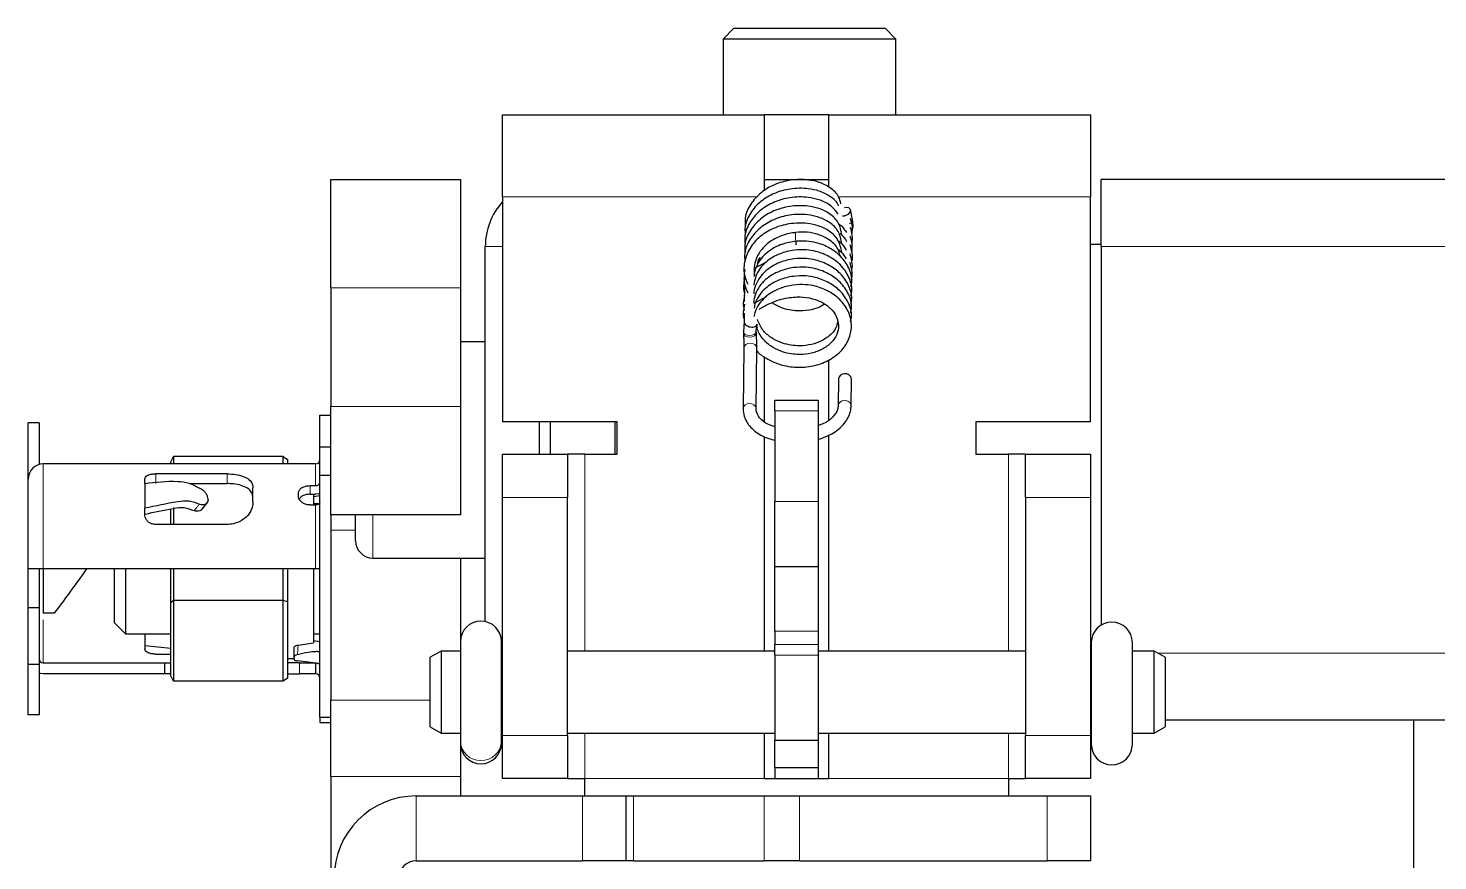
# Model space of a CAD drawing. Header units: millimetres. Extents: x -1035 to 1231, y 351 to 1984.
# Drawn here: x -951.2 to -886, y 396.6 to 435.1 of the extents above; entities that cross this region are included whole.
import ezdxf

# ---------------------------------------------------------------- set-up
doc = ezdxf.new("R2010")
doc.units = ezdxf.units.MM

msp = doc.modelspace()

# ---------------------------------------------------------------- linework, layer by layer
at = {"color": 7, "linetype": 'Continuous', "lineweight": 25}
for p, q in [((-918.525, 435.064), (-919.025, 434.564)), ((-918.525, 435.064), (-914.721, 435.064)), ((-914.721, 435.064), (-911.525, 435.064)), ((-911.025, 434.564), (-911.525, 435.064)), ((-919.025, 434.564), (-919.025, 431.064)), ((-914.678, 434.564), (-919.025, 434.564)), ((-911.025, 434.564), (-914.678, 434.564)), ((-911.025, 431.064), (-911.025, 434.564)), ((-929.225, 427.264), (-929.225, 431.064)), ((-929.225, 431.064), (-917.125, 431.064)), ((-917.125, 431.064), (-917.125, 427.545)), ((-914.125, 431.064), (-917.125, 431.064)), ((-914.125, 431.064), (-902.025, 431.064)), ((-914.125, 427.722), (-914.125, 431.064)), ((-902.025, 431.064), (-902.025, 427.264)), ((-937.175, 428.064), (-931.175, 428.064)), ((-937.175, 423.064), (-937.175, 428.064)), ((-931.175, 428.064), (-931.175, 423.064)), ((-917.125, 428.064), (-914.125, 428.064)), ((-901.525, 424.964), (-901.525, 428.064)), ((-72.525, 428.064), (-901.525, 428.064)), ((-929.225, 427.264), (-929.225, 416.864)), ((-902.025, 416.864), (-902.025, 427.264)), ((-913.031, 426.206), (-913.127, 426.675)), ((-913.027, 426.128), (-913.031, 426.206)), ((-930.025, 407.627), (-930.025, 424.964)), ((-901.525, 425.064), (-902.025, 425.064)), ((-901.525, 424.964), (-901.525, 407.466)), ((-917.568, 423.963), (-917.049, 424.244)), ((-937.175, 423.064), (-937.175, 417.564)), ((-931.175, 423.064), (-931.175, 417.564)), ((-918.029, 423.102), (-918.042, 422.421)), ((-917.525, 422.376), (-917.008, 422.661)), ((-918.045, 421.502), (-918.086, 421.027)), ((-918.043, 421.893), (-918.049, 421.491)), ((-917.487, 421.06), (-917.461, 421.368)), ((-918.086, 421.027), (-918.082, 420.949)), ((-917.483, 420.982), (-917.487, 421.06)), ((-930.025, 420.564), (-931.175, 420.564)), ((-918.064, 420.267), (-918.096, 417.477)), ((-917.496, 417.47), (-917.464, 420.26)), ((-917.125, 419.876), (-917.125, 416.889)), ((-914.125, 416.962), (-914.125, 419.725)), ((-913.686, 418.849), (-913.701, 417.609)), ((-913.101, 417.602), (-913.086, 418.842)), ((-937.175, 412.564), (-937.175, 417.564)), ((-931.175, 417.564), (-931.175, 412.564)), ((-916.625, 417.864), (-914.625, 417.864)), ((-916.625, 417.364), (-916.625, 417.864)), ((-914.625, 417.864), (-914.625, 417.364)), ((-913.7, 417.621), (-913.701, 417.609)), ((-950.675, 416.822), (-951.175, 416.822)), ((-951.175, 414.214), (-951.175, 416.822)), ((-950.675, 416.822), (-950.675, 414.885)), ((-937.675, 417.164), (-937.175, 417.164)), ((-937.675, 415.697), (-937.675, 417.164)), ((-923.925, 416.864), (-929.225, 416.864)), ((-927.525, 415.364), (-927.525, 416.864)), ((-927.025, 416.864), (-927.025, 415.364)), ((-924.025, 416.864), (-924.025, 415.364)), ((-923.925, 415.364), (-923.925, 416.864)), ((-916.625, 417.364), (-916.625, 413.18)), ((-914.625, 417.364), (-914.625, 413.18)), ((-902.025, 416.864), (-907.325, 416.864)), ((-907.325, 416.864), (-907.325, 415.364)), ((-917.125, 416.179), (-917.125, 406.264)), ((-914.125, 406.264), (-914.125, 416.263)), ((-937.675, 414.387), (-937.675, 415.697)), ((-937.175, 415.697), (-937.675, 415.697)), ((-944.875, 414.914), (-950.475, 414.914)), ((-937.875, 414.914), (-944.875, 414.914)), ((-944.575, 415.01), (-944.46, 415.257)), ((-944.575, 414.914), (-944.575, 415.01)), ((-944.46, 415.257), (-944.46, 414.914)), ((-939.375, 415.257), (-944.46, 415.257)), ((-939.375, 414.914), (-939.375, 415.257)), ((-939.375, 415.257), (-939.175, 415.115)), ((-939.175, 415.115), (-939.175, 414.914)), ((-929.225, 415.364), (-926.225, 415.364)), ((-929.225, 413.364), (-929.225, 415.364)), ((-926.225, 415.364), (-926.225, 413.364)), ((-925.425, 415.364), (-926.225, 415.364)), ((-925.425, 415.364), (-923.925, 415.364)), ((-907.325, 415.364), (-905.825, 415.364)), ((-905.025, 415.364), (-905.825, 415.364)), ((-905.025, 413.364), (-905.025, 415.364)), ((-905.025, 415.364), (-902.025, 415.364)), ((-902.025, 415.364), (-902.025, 413.364)), ((-951.175, 410.064), (-951.175, 414.214)), ((-945.775, 414.012), (-945.775, 414.225)), ((-941.975, 414.46), (-945.275, 414.46)), ((-937.675, 403.206), (-937.675, 414.387)), ((-937.175, 414.387), (-937.675, 414.387)), ((-945.775, 414.012), (-945.775, 412.881)), ((-943.695, 414.007), (-941.975, 414.007)), ((-940.775, 413.138), (-940.775, 413.816)), ((-938.675, 413.434), (-938.675, 413.552)), ((-938.125, 413.912), (-937.875, 413.912)), ((-938.125, 413.515), (-937.875, 413.515)), ((-937.975, 413.515), (-937.975, 413.017)), ((-945.775, 412.556), (-945.775, 412.881)), ((-944.46, 412.904), (-944.46, 412.114)), ((-943.125, 412.825), (-942.892, 413.119)), ((-942.848, 413.285), (-942.848, 413.257)), ((-938.125, 413.017), (-937.875, 413.017)), ((-937.675, 413.441), (-937.975, 413.398)), ((-937.717, 413.064), (-937.975, 413.064)), ((-929.225, 402.364), (-929.225, 413.364)), ((-926.225, 402.364), (-926.225, 413.364)), ((-916.625, 410.18), (-916.625, 413.18)), ((-914.625, 413.18), (-914.625, 410.18)), ((-905.025, 413.364), (-905.025, 402.364)), ((-902.025, 413.364), (-902.025, 402.364)), ((-944.575, 412.114), (-944.575, 412.843)), ((-943.166, 412.782), (-943.128, 412.828)), ((-931.175, 412.564), (-937.175, 412.564)), ((-937.175, 412.564), (-937.175, 411.852)), ((-936.025, 411.364), (-936.025, 412.564)), ((-941.975, 412.114), (-945.275, 412.114)), ((-937.175, 411.852), (-937.175, 403.994)), ((-935.225, 410.564), (-930.025, 410.564)), ((-931.175, 410.564), (-931.175, 406.76)), ((-950.475, 410.064), (-951.175, 410.064)), ((-951.175, 408.258), (-951.175, 410.064)), ((-950.675, 410.064), (-950.675, 408.258)), ((-948.475, 410.064), (-950.475, 410.064)), ((-937.875, 410.064), (-948.475, 410.064)), ((-947.175, 407.564), (-947.175, 410.064)), ((-946.675, 410.064), (-946.675, 407.064)), ((-944.547, 410.064), (-944.575, 410.035)), ((-944.575, 408.496), (-944.575, 410.035)), ((-944.46, 410.064), (-944.46, 408.595)), ((-939.375, 408.595), (-939.375, 410.064)), ((-939.175, 410.018), (-939.175, 408.538)), ((-937.975, 410.064), (-937.975, 406.642)), ((-937.675, 410.064), (-937.875, 410.064)), ((-916.625, 410.18), (-914.625, 410.18)), ((-916.625, 407.18), (-916.625, 410.18)), ((-914.625, 410.18), (-914.625, 407.18)), ((-944.46, 408.595), (-944.575, 408.496)), ((-944.575, 405.118), (-944.575, 408.496)), ((-944.46, 408.595), (-944.46, 404.872)), ((-939.375, 408.595), (-944.46, 408.595)), ((-939.375, 404.872), (-939.375, 408.595)), ((-939.175, 408.538), (-939.375, 408.595)), ((-939.175, 408.538), (-939.175, 405.014)), ((-950.675, 408.258), (-951.175, 408.258)), ((-951.175, 405.648), (-951.175, 408.258)), ((-950.675, 408.258), (-950.675, 405.648)), ((-949.975, 408.015), (-950.475, 408.015)), ((-947.175, 407.564), (-946.675, 407.064)), ((-946.675, 407.064), (-944.575, 407.064)), ((-945.775, 407.064), (-945.775, 406.523)), ((-937.975, 407.064), (-937.675, 407.064)), ((-916.625, 407.18), (-916.625, 406.563)), ((-914.625, 407.18), (-914.625, 406.563)), ((-945.775, 406.523), (-945.775, 406.359)), ((-945.775, 406.523), (-944.575, 406.404)), ((-938.689, 406.541), (-937.975, 406.642)), ((-937.675, 406.688), (-937.975, 406.731)), ((-931.177, 406.699), (-931.177, 402.107)), ((-929.277, 402.107), (-929.277, 406.699)), ((-916.625, 406.08), (-916.625, 406.563)), ((-914.625, 406.563), (-914.625, 406.08)), ((-901.987, 406.651), (-901.987, 401.951)), ((-900.087, 401.951), (-900.087, 406.651)), ((-950.475, 405.714), (-944.875, 405.714)), ((-945.275, 406.122), (-944.575, 406.122)), ((-944.875, 405.714), (-944.875, 405.214)), ((-944.875, 405.714), (-944.575, 405.714)), ((-939.175, 405.914), (-938.875, 405.914)), ((-938.625, 405.714), (-939.175, 405.714)), ((-938.875, 405.902), (-938.875, 405.977)), ((-938.625, 405.714), (-937.875, 405.714)), ((-937.875, 405.714), (-937.875, 405.214)), ((-932.075, 406.264), (-932.575, 405.976)), ((-932.575, 402.753), (-932.575, 405.976)), ((-931.177, 406.264), (-932.075, 406.264)), ((-932.075, 406.264), (-932.075, 402.464)), ((-929.225, 406.264), (-929.277, 406.264)), ((-916.625, 406.264), (-926.225, 406.264)), ((-916.625, 406.08), (-916.625, 402.138)), ((-905.025, 406.264), (-914.625, 406.264)), ((-914.625, 406.08), (-914.625, 402.138)), ((-901.987, 406.264), (-902.025, 406.264)), ((-899.075, 406.264), (-900.087, 406.264)), ((-898.575, 405.976), (-899.075, 406.264)), ((-899.075, 404.364), (-899.075, 406.264)), ((-898.575, 405.976), (-898.575, 404.364)), ((-951.175, 403.306), (-951.175, 405.648)), ((-950.675, 405.648), (-951.175, 405.648)), ((-950.675, 405.648), (-950.675, 403.306)), ((-944.875, 405.214), (-950.475, 405.214)), ((-944.575, 405.214), (-944.875, 405.214)), ((-944.46, 404.872), (-944.575, 405.118)), ((-939.175, 405.214), (-938.625, 405.214)), ((-937.875, 405.214), (-938.625, 405.214)), ((-939.375, 404.872), (-944.46, 404.872)), ((-939.175, 405.014), (-939.375, 404.872)), ((-937.175, 400.458), (-937.175, 403.994)), ((-899.075, 402.464), (-899.075, 404.364)), ((-898.575, 404.364), (-898.575, 402.753)), ((-950.675, 403.306), (-951.175, 403.306)), ((-937.675, 403.206), (-937.175, 403.206)), ((-937.675, 403.206), (-937.675, 402.964)), ((-75.375, 403.064), (-898.575, 403.064)), ((-887.075, 403.064), (-887.075, 389.664)), ((-937.675, 402.964), (-937.175, 402.964)), ((-932.575, 402.753), (-932.075, 402.464)), ((-932.075, 402.464), (-931.177, 402.464)), ((-929.277, 402.464), (-929.225, 402.464)), ((-926.225, 402.464), (-916.625, 402.464)), ((-917.125, 402.464), (-917.125, 400.364)), ((-914.625, 402.464), (-905.025, 402.464)), ((-914.125, 400.364), (-914.125, 402.464)), ((-902.025, 402.464), (-901.987, 402.464)), ((-900.087, 402.464), (-899.075, 402.464)), ((-899.075, 402.464), (-898.575, 402.753)), ((-931.177, 402.107), (-931.177, 401.999)), ((-931.175, 401.938), (-931.175, 400.458)), ((-929.277, 401.999), (-929.277, 402.107)), ((-929.225, 400.364), (-929.225, 402.364)), ((-926.225, 402.364), (-926.225, 400.364)), ((-916.625, 402.138), (-914.625, 402.138)), ((-916.625, 400.864), (-916.625, 402.138)), ((-914.625, 402.138), (-914.625, 400.864)), ((-905.025, 400.364), (-905.025, 402.364)), ((-902.025, 402.364), (-902.025, 400.364)), ((-937.175, 400.458), (-937.175, 395.841)), ((-931.175, 400.458), (-931.175, 399.564)), ((-914.625, 400.864), (-916.625, 400.864)), ((-916.625, 400.864), (-916.625, 400.364)), ((-914.625, 400.864), (-914.625, 400.364)), ((-926.225, 400.364), (-929.225, 400.364)), ((-926.225, 400.364), (-925.425, 400.364)), ((-925.425, 399.564), (-925.425, 400.364)), ((-917.125, 400.364), (-916.625, 400.364)), ((-916.625, 400.364), (-914.625, 400.364)), ((-914.625, 400.364), (-914.125, 400.364)), ((-905.825, 400.364), (-905.825, 399.564)), ((-905.825, 400.364), (-905.025, 400.364)), ((-902.025, 400.364), (-905.025, 400.364)), ((-933.225, 399.564), (-925.525, 399.564)), ((-925.525, 399.564), (-923.525, 399.564)), ((-923.525, 399.564), (-923.525, 396.564)), ((-923.525, 399.564), (-923.164, 399.564)), ((-923.164, 399.564), (-917.123, 399.564)), ((-917.123, 399.564), (-915.484, 399.564)), ((-915.484, 399.564), (-904.025, 399.564)), ((-904.025, 399.564), (-902.025, 399.564)), ((-902.025, 399.564), (-902.025, 396.564)), ((-933.225, 396.564), (-925.525, 396.564)), ((-923.525, 396.564), (-925.525, 396.564)), ((-923.164, 396.564), (-923.525, 396.564)), ((-923.164, 396.564), (-917.123, 396.564)), ((-915.484, 396.564), (-917.123, 396.564)), ((-915.484, 396.564), (-904.025, 396.564)), ((-902.025, 396.564), (-904.025, 396.564))]:
    msp.add_line(p, q, dxfattribs=at)
at = {"color": 8, "linetype": 'Continuous', "lineweight": 18}
for p, q in [((-917.439, 427.264), (-929.225, 427.264)), ((-902.025, 427.264), (-913.676, 427.264)), ((-929.225, 424.964), (-930.025, 424.964)), ((-72.525, 424.964), (-901.525, 424.964)), ((-931.175, 423.064), (-937.175, 423.064)), ((-937.175, 417.564), (-931.175, 417.564)), ((-914.625, 417.364), (-916.625, 417.364)), ((-950.475, 414.914), (-950.475, 410.064)), ((-937.875, 413.912), (-937.875, 414.914)), ((-925.425, 406.264), (-925.425, 415.364)), ((-905.825, 415.364), (-905.825, 406.264)), ((-945.275, 414.46), (-945.275, 414.007)), ((-941.975, 414.007), (-941.975, 414.46)), ((-938.125, 413.912), (-938.125, 413.515)), ((-937.875, 410.064), (-937.875, 413.017)), ((-926.225, 413.364), (-929.225, 413.364)), ((-916.625, 413.18), (-914.625, 413.18)), ((-902.025, 413.364), (-905.025, 413.364)), ((-935.225, 412.564), (-935.225, 410.564)), ((-936.025, 411.852), (-937.175, 411.852)), ((-950.475, 407.705), (-950.475, 405.714)), ((-914.625, 407.18), (-916.625, 407.18)), ((-916.625, 406.563), (-914.625, 406.563)), ((-938.625, 405.214), (-938.625, 405.714)), ((-914.625, 406.08), (-916.625, 406.08)), ((-75.049, 406.164), (-898.902, 406.164)), ((-937.175, 403.994), (-932.575, 403.994)), ((-925.425, 400.364), (-925.425, 402.464)), ((-905.825, 402.464), (-905.825, 400.364)), ((-929.225, 402.364), (-926.225, 402.364)), ((-905.025, 402.364), (-902.025, 402.364)), ((-931.175, 400.458), (-937.175, 400.458)), ((-917.125, 400.364), (-925.425, 400.364)), ((-905.825, 400.364), (-914.125, 400.364)), ((-933.225, 396.564), (-933.225, 399.564)), ((-925.525, 396.564), (-925.525, 399.564)), ((-923.164, 399.564), (-923.164, 396.564)), ((-917.123, 396.564), (-917.123, 399.564)), ((-915.484, 399.564), (-915.484, 396.564)), ((-904.025, 396.564), (-904.025, 399.564))]:
    msp.add_line(p, q, dxfattribs=at)
at = {"color": 7, "linetype": 'Continuous', "lineweight": 25, "flags": 128}
for points in [[(-913.5, 426.382), (-913.412, 426.39), (-913.301, 426.427), (-913.207, 426.488), (-913.143, 426.561), (-913.121, 426.637), (-913.142, 426.704), (-913.204, 426.751), (-913.297, 426.771), (-913.408, 426.762), (-913.408, 426.762)], [(-937.675, 413.539), (-937.739, 413.526), (-937.875, 413.515)], [(-937.675, 413.139), (-937.679, 413.115), (-937.691, 413.092), (-937.709, 413.071), (-937.734, 413.052), (-937.764, 413.037), (-937.799, 413.026), (-937.836, 413.019), (-937.875, 413.017)], [(-950.475, 405.214), (-950.612, 405.228), (-950.675, 405.243)]]:
    msp.add_lwpolyline(points, dxfattribs=at)
at = {"color": 8, "linetype": 'Continuous', "lineweight": 18, "flags": 128}
for points in [[(-918.086, 421.027), (-918.064, 420.964), (-918, 420.906), (-917.903, 420.868), (-917.789, 420.858)], [(-918.082, 420.948), (-918.06, 420.886), (-917.996, 420.827), (-917.899, 420.79), (-917.784, 420.779)], [(-917.789, 420.858), (-917.674, 420.875), (-917.576, 420.919), (-917.511, 420.981), (-917.487, 421.053), (-917.487, 421.059)], [(-917.784, 420.779), (-917.67, 420.797), (-917.572, 420.84), (-917.506, 420.902), (-917.483, 420.974), (-917.483, 420.982)], [(-917.777, 420.499), (-917.661, 420.484), (-917.561, 420.436), (-917.492, 420.362), (-917.464, 420.272), (-917.464, 420.26)], [(-917.809, 417.709), (-917.694, 417.695), (-917.594, 417.646), (-917.524, 417.572), (-917.497, 417.483), (-917.496, 417.473)]]:
    msp.add_lwpolyline(points, dxfattribs=at)
at = {"color": 7, "linetype": 'Continuous', "lineweight": 25}
for centre, radius, start, end in [((-926.925, 424.964), 3.1, 137.89655, 180), ((-914.618, 425.224), 1.046, 179.97298, 189.73536), ((-913.42, 418.813), 0.269, 85.56913, 172.30264), ((-913.358, 418.81), 0.273, 6.61508, 98.74019), ((-950.475, 414.214), 0.7, 90, 180), ((-937.875, 415.114), 0.2, 270, 0), ((-937.857, 414.094), 0.183, 264.18756, 352.66613), ((-935.225, 411.364), 0.8, 180, 270), ((-930.227, 406.699), 0.95, 0, 180), ((-937.775, 406.983), 0.0996, 3.92792, 54.46683), ((-901.037, 406.651), 0.95, 0, 180), ((-950.475, 405.914), 0.2, 180, 270), ((-937.875, 405.014), 0.2, 0, 90), ((-930.227, 401.999), 0.95, 180, 0), ((-901.037, 401.951), 0.95, 180, 0), ((-933.225, 395.764), 3.8, 90, 180), ((-933.225, 395.764), 0.8, 90, 180)]:
    msp.add_arc(centre, radius, start, end, dxfattribs=at)
at = {"color": 8, "linetype": 'Continuous', "lineweight": 18}
for centre, radius, start, end in [((-913.225, 426.22), 0.194, 281.16678, 355.78028), ((-913.174, 426.125), 0.147, 305.37952, 0.99151), ((-909.875, 425.529), 5.797, 179.23853, 183.01816), ((-917.798, 420.231), 0.269, 85.56913, 172.30264), ((-917.83, 417.441), 0.269, 85.57069, 172.28471), ((-913.433, 417.57), 0.272, 85.84851, 169.10635), ((-913.372, 417.57), 0.273, 6.62516, 98.73922), ((-930.249, 402.13), 0.929, 181.38421, 271.32035), ((-930.206, 402.13), 0.929, 268.67965, 358.61579)]:
    msp.add_arc(centre, radius, start, end, dxfattribs=at)
at = {"color": 7, "linetype": 'Continuous', "lineweight": 25}
for points, knots in [([(-913.579, 426.946), (-913.604, 427.057), (-913.669, 427.35), (-914.031, 427.692), (-914.531, 427.941), (-915.162, 428.08), (-915.893, 428.07), (-916.656, 427.857), (-917.3, 427.476), (-917.774, 426.941), (-918.029, 426.386), (-918.008, 426.025), (-918, 425.893)], [0, 0, 0, 0, 0.063333, 0.16851, 0.262688, 0.342003, 0.46736, 0.58109, 0.694609, 0.810179, 0.930447, 1, 1, 1, 1]), ([(-913.695, 426.471), (-913.812, 426.618), (-914.035, 426.898), (-914.552, 427.137), (-915.18, 427.275), (-915.913, 427.263), (-916.675, 427.047), (-917.317, 426.664), (-917.788, 426.128), (-918.04, 425.573), (-918.017, 425.214), (-918.009, 425.084)], [0, 0, 0, 0, 0.1114142, 0.2121128, 0.2969363, 0.4311161, 0.5527693, 0.6741203, 0.797839, 0.9265139, 1, 1, 1, 1]), ([(-913.677, 426.843), (-913.679, 426.851), (-913.734, 427.037), (-914.049, 427.287), (-914.538, 427.541), (-915.172, 427.677), (-915.903, 427.667), (-916.666, 427.452), (-917.309, 427.07), (-917.78, 426.535), (-918.028, 426.004), (-918.01, 425.67), (-918.004, 425.564)], [0, 0, 0, 0, 0.004993, 0.1184, 0.219918, 0.305422, 0.440621, 0.56324, 0.685592, 0.810243, 0.939925, 1, 1, 1, 1]), ([(-913.524, 425.511), (-913.564, 425.704), (-913.642, 426.082), (-914.053, 426.491), (-914.559, 426.737), (-915.191, 426.873), (-915.922, 426.859), (-916.684, 426.642), (-917.325, 426.259), (-917.795, 425.721), (-918.046, 425.167), (-918.022, 424.809), (-918.013, 424.679)], [0, 0, 0, 0, 0.105289, 0.205903, 0.295917, 0.37175, 0.491758, 0.600525, 0.708989, 0.819647, 0.934706, 1, 1, 1, 1]), ([(-913.534, 424.705), (-913.575, 424.9), (-913.655, 425.281), (-914.07, 425.69), (-914.577, 425.934), (-915.21, 426.068), (-915.942, 426.052), (-916.703, 425.833), (-917.339, 425.447), (-917.818, 424.908), (-918.063, 424.263), (-918.085, 423.672), (-917.932, 423.347), (-917.878, 423.233)], [0, 0, 0, 0, 0.095875, 0.186437, 0.267412, 0.335647, 0.443719, 0.541603, 0.639152, 0.738819, 0.842388, 0.944313, 1, 1, 1, 1]), ([(-913.529, 425.108), (-913.57, 425.302), (-913.649, 425.681), (-914.062, 426.091), (-914.568, 426.335), (-915.2, 426.47), (-915.932, 426.455), (-916.693, 426.238), (-917.333, 425.853), (-917.802, 425.315), (-918.051, 424.76), (-918.027, 424.403), (-918.018, 424.274)], [0, 0, 0, 0, 0.105884, 0.20648, 0.296453, 0.37226, 0.492276, 0.601015, 0.709415, 0.82009, 0.935131, 1, 1, 1, 1]), ([(-913.663, 426.018), (-913.619, 425.982), (-913.471, 425.86), (-913.378, 425.714), (-913.313, 425.611)], [0, 0, 0, 0, 0.296001, 1, 1, 1, 1]), ([(-913.051, 425.564), (-913.042, 425.668), (-913.022, 425.9), (-913.09, 426.131), (-913.127, 426.259)], [0, 0, 0, 0, 0.443375, 1, 1, 1, 1]), ([(-913.045, 425.775), (-913.039, 425.784), (-913.025, 425.807), (-913.014, 425.844), (-913.007, 425.878), (-913.003, 425.909), (-913.001, 425.937), (-913, 425.967), (-913, 425.982)], [0, 0, 0, 0, 0.097418, 0.258661, 0.384306, 0.517978, 0.767153, 1, 1, 1, 1]), ([(-913.015, 425.986), (-913.015, 425.986), (-913.015, 425.986), (-913.018, 426.007), (-913.022, 426.051), (-913.025, 426.102), (-913.027, 426.128)], [0, 0, 0, 0, 0.09133, 0.306343, 0.65458, 1, 1, 1, 1]), ([(-915.672, 425.608), (-915.689, 425.607), (-915.926, 425.59), (-916.412, 425.46), (-916.958, 425.149), (-917.32, 424.756), (-917.518, 424.391), (-917.601, 424.002), (-917.583, 423.777), (-917.573, 423.664)], [0, 0, 0, 0, 0.015165, 0.21726, 0.450342, 0.58255, 0.720623, 0.859229, 1, 1, 1, 1]), ([(-913.612, 424.529), (-913.639, 424.645), (-913.71, 424.944), (-914.082, 425.289), (-914.586, 425.53), (-915.125, 425.654), (-915.487, 425.634), (-915.669, 425.623)], [0, 0, 0, 0, 0.157097, 0.403865, 0.624444, 0.81035, 1, 1, 1, 1]), ([(-913.748, 425.28), (-913.678, 425.224), (-913.501, 425.082), (-913.39, 424.91), (-913.322, 424.805)], [0, 0, 0, 0, 0.391046, 1, 1, 1, 1]), ([(-913.607, 425.564), (-913.585, 425.546), (-913.459, 425.44), (-913.382, 425.313), (-913.318, 425.208)], [0, 0, 0, 0, 0.174816, 1, 1, 1, 1]), ([(-913.062, 424.699), (-913.05, 424.825), (-913.028, 425.077), (-913.1, 425.328), (-913.137, 425.454)], [0, 0, 0, 0, 0.497485, 1, 1, 1, 1]), ([(-913.057, 425.102), (-913.046, 425.226), (-913.023, 425.479), (-913.095, 425.729), (-913.132, 425.856)], [0, 0, 0, 0, 0.492215, 1, 1, 1, 1]), ([(-913.11, 422.707), (-913.092, 422.787), (-913.027, 423.077), (-913.181, 423.58), (-913.55, 424.119), (-914.09, 424.52), (-914.651, 424.743), (-915.205, 424.833), (-915.772, 424.816), (-916.431, 424.656), (-916.975, 424.338), (-917.338, 423.944), (-917.528, 423.581), (-917.6, 423.306), (-917.594, 423.184), (-917.594, 423.176)], [0, 0, 0, 0, 0.042773, 0.154687, 0.264374, 0.363222, 0.46079, 0.525858, 0.60643, 0.699498, 0.806987, 0.867935, 0.931565, 0.995417, 1, 1, 1, 1]), ([(-913.106, 423.109), (-913.087, 423.188), (-913.022, 423.477), (-913.174, 423.979), (-913.542, 424.519), (-914.081, 424.921), (-914.641, 425.145), (-915.196, 425.235), (-915.763, 425.219), (-916.422, 425.061), (-916.966, 424.743), (-917.329, 424.35), (-917.521, 423.987), (-917.593, 423.71), (-917.588, 423.587), (-917.588, 423.577)], [0, 0, 0, 0, 0.0423085, 0.1541496, 0.2638005, 0.3626205, 0.4601099, 0.525142, 0.6056854, 0.6987441, 0.8061459, 0.8670556, 0.9306563, 0.9944906, 1, 1, 1, 1]), ([(-913.713, 424.843), (-913.658, 424.799), (-913.495, 424.668), (-913.394, 424.509), (-913.327, 424.403)], [0, 0, 0, 0, 0.334031, 1, 1, 1, 1]), ([(-913.071, 423.895), (-913.07, 423.896), (-913.023, 424.017), (-913.053, 424.278), (-913.115, 424.525), (-913.146, 424.648)], [0, 0, 0, 0, 0.002516, 0.506423, 1, 1, 1, 1]), ([(-913.066, 424.296), (-913.066, 424.296), (-913.018, 424.417), (-913.048, 424.678), (-913.11, 424.927), (-913.141, 425.051)], [0, 0, 0, 0, 0.0001717, 0.5026666, 1, 1, 1, 1]), ([(-913.119, 421.904), (-913.101, 421.986), (-913.037, 422.277), (-913.194, 422.781), (-913.565, 423.319), (-914.108, 423.719), (-914.67, 423.94), (-915.225, 424.028), (-915.792, 424.009), (-916.45, 423.847), (-916.993, 423.527), (-917.354, 423.132), (-917.543, 422.768), (-917.614, 422.482), (-917.606, 422.35), (-917.605, 422.332)], [0, 0, 0, 0, 0.043364, 0.154562, 0.263475, 0.361617, 0.458588, 0.523228, 0.603234, 0.695603, 0.802439, 0.862993, 0.926189, 0.989583, 1, 1, 1, 1]), ([(-913.115, 422.306), (-913.097, 422.387), (-913.032, 422.677), (-913.187, 423.181), (-913.557, 423.719), (-914.099, 424.12), (-914.66, 424.342), (-915.215, 424.43), (-915.782, 424.412), (-916.441, 424.252), (-916.984, 423.932), (-917.346, 423.538), (-917.535, 423.174), (-917.606, 422.901), (-917.601, 422.781), (-917.6, 422.774)], [0, 0, 0, 0, 0.043237, 0.155226, 0.264949, 0.363826, 0.461472, 0.526578, 0.607178, 0.700257, 0.807834, 0.868821, 0.932479, 0.996349, 1, 1, 1, 1]), ([(-917.427, 424.039), (-917.427, 424.126), (-917.427, 424.28), (-917.34, 424.416), (-917.303, 424.476)], [0, 0, 0, 0, 0.563743, 1, 1, 1, 1]), ([(-913.089, 423.459), (-913.084, 423.472), (-913.03, 423.605), (-913.057, 423.877), (-913.12, 424.123), (-913.151, 424.245)], [0, 0, 0, 0, 0.051584, 0.533192, 1, 1, 1, 1]), ([(-918.024, 423.505), (-918.071, 423.275), (-918.117, 423.041), (-918.036, 422.822), (-918.034, 422.818)], [0, 0, 0, 0, 0.9853592, 1, 1, 1, 1]), ([(-918.02, 423.908), (-918.05, 423.681), (-918.1, 423.31), (-917.945, 422.962), (-917.884, 422.827)], [0, 0, 0, 0, 0.612736, 1, 1, 1, 1]), ([(-913.124, 421.502), (-913.106, 421.585), (-913.042, 421.878), (-913.2, 422.382), (-913.573, 422.919), (-914.117, 423.318), (-914.679, 423.539), (-915.235, 423.625), (-915.802, 423.605), (-916.459, 423.443), (-917.004, 423.121), (-917.358, 422.727), (-917.54, 422.402), (-917.573, 422.197), (-917.585, 422.117)], [0, 0, 0, 0, 0.04529, 0.16028, 0.272871, 0.374324, 0.474616, 0.541455, 0.624163, 0.719631, 0.830128, 0.892746, 0.958084, 1, 1, 1, 1]), ([(-918.034, 422.699), (-918.08, 422.466), (-918.127, 422.23), (-918.044, 422.009), (-918.043, 422.007)], [0, 0, 0, 0, 0.989365, 1, 1, 1, 1]), ([(-917.465, 420.145), (-917.461, 420.139), (-917.354, 420.005), (-916.968, 419.751), (-916.325, 419.459), (-915.526, 419.354), (-914.764, 419.439), (-914.064, 419.713), (-913.501, 420.156), (-913.149, 420.73), (-913.044, 421.361), (-913.197, 421.982), (-913.583, 422.52), (-914.125, 422.917), (-914.689, 423.137), (-915.245, 423.223), (-915.812, 423.202), (-916.469, 423.039), (-917.013, 422.716), (-917.366, 422.322), (-917.545, 422.002), (-917.576, 421.803), (-917.588, 421.728)], [0, 0, 0, 0, 0.002052, 0.044802, 0.111657, 0.171853, 0.231635, 0.292253, 0.355355, 0.417763, 0.478389, 0.541427, 0.60313, 0.658728, 0.713717, 0.750355, 0.795682, 0.847989, 0.908576, 0.942903, 0.978714, 1, 1, 1, 1]), ([(-917.362, 422.064), (-917.214, 422.151), (-916.843, 422.371), (-916.304, 422.557), (-915.788, 422.631), (-915.364, 422.648), (-914.869, 422.578), (-914.35, 422.36), (-913.951, 422.034), (-913.713, 421.636), (-913.66, 421.211), (-913.788, 420.794), (-914.091, 420.425), (-914.535, 420.151), (-915.057, 419.994), (-915.546, 419.963), (-915.995, 420.015), (-916.41, 420.134), (-916.842, 420.355), (-917.22, 420.709), (-917.454, 421.08), (-917.447, 421.32), (-917.445, 421.383)], [0, 0, 0, 0, 0.055596, 0.140078, 0.172952, 0.200821, 0.255696, 0.31011, 0.365013, 0.421726, 0.477431, 0.531435, 0.587776, 0.643286, 0.693678, 0.74371, 0.77672, 0.816999, 0.86302, 0.916065, 0.978165, 1, 1, 1, 1]), ([(-918.038, 422.296), (-918.085, 422.061), (-918.132, 421.825), (-918.048, 421.603), (-918.048, 421.601)], [0, 0, 0, 0, 0.991326, 1, 1, 1, 1]), ([(-914.329, 422.309), (-914.403, 422.26), (-914.609, 422.123), (-915.057, 422.008), (-915.543, 421.977), (-915.991, 422.035), (-916.395, 422.148), (-916.637, 422.291), (-916.761, 422.364)], [0, 0, 0, 0, 0.11591, 0.322053, 0.527207, 0.662398, 0.82718, 1, 1, 1, 1]), ([(-918.04, 421.501), (-918.043, 421.494), (-918.056, 421.464), (-918.032, 421.402), (-917.969, 421.332), (-917.871, 421.274), (-917.794, 421.257), (-917.755, 421.249)], [0, 0, 0, 0, 0.077645, 0.308234, 0.538823, 0.769411, 1, 1, 1, 1]), ([(-917.755, 421.249), (-917.716, 421.246), (-917.639, 421.24), (-917.541, 421.269), (-917.475, 421.317), (-917.466, 421.36), (-917.462, 421.378)], [0, 0, 0, 0, 0.262864, 0.525728, 0.788592, 1, 1, 1, 1]), ([(-913.725, 421.483), (-913.747, 421.39), (-913.802, 421.155), (-914.093, 420.826), (-914.533, 420.553), (-915.057, 420.396), (-915.546, 420.366), (-915.994, 420.419), (-916.409, 420.538), (-916.836, 420.761), (-917.236, 421.113), (-917.366, 421.431), (-917.436, 421.602)], [0, 0, 0, 0, 0.076825, 0.193273, 0.307965, 0.41208, 0.515503, 0.583722, 0.666946, 0.762009, 0.871666, 1, 1, 1, 1]), ([(-918.082, 420.949), (-918.079, 420.896), (-918.074, 420.793), (-918.068, 420.606), (-918.064, 420.435), (-918.064, 420.323), (-918.064, 420.278), (-918.064, 420.267)], [0, 0, 0, 0, 0.24166, 0.475271, 0.711669, 0.92868, 1, 1, 1, 1]), ([(-917.464, 420.26), (-917.464, 420.307), (-917.464, 420.404), (-917.467, 420.601), (-917.474, 420.808), (-917.48, 420.924), (-917.483, 420.982)], [0, 0, 0, 0, 0.243086, 0.500781, 0.748307, 1, 1, 1, 1]), ([(-918.096, 417.477), (-918.086, 417.357), (-918.061, 417.043), (-917.766, 416.582), (-917.269, 416.192), (-916.822, 416.065), (-916.625, 416.009)], [0, 0, 0, 0, 0.178356, 0.465165, 0.765567, 1, 1, 1, 1]), ([(-916.625, 416.635), (-916.741, 416.672), (-917.054, 416.771), (-917.366, 417.054), (-917.489, 417.299), (-917.495, 417.437), (-917.496, 417.47)], [0, 0, 0, 0, 0.20072, 0.544447, 0.889913, 1, 1, 1, 1]), ([(-913.701, 417.609), (-913.706, 417.551), (-913.723, 417.385), (-913.917, 417.091), (-914.253, 416.815), (-914.538, 416.72), (-914.625, 416.691)], [0, 0, 0, 0, 0.186073, 0.531266, 0.856526, 1, 1, 1, 1]), ([(-914.625, 416.043), (-914.377, 416.136), (-913.858, 416.33), (-913.338, 416.819), (-913.121, 417.278), (-913.105, 417.537), (-913.101, 417.602)], [0, 0, 0, 0, 0.296749, 0.621112, 0.904633, 1, 1, 1, 1]), ([(-945.775, 414.225), (-945.77, 414.254), (-945.759, 414.31), (-945.673, 414.38), (-945.547, 414.43), (-945.406, 414.456), (-945.313, 414.459), (-945.275, 414.46)], [0, 0, 0, 0, 0.214373, 0.428779, 0.642592, 0.856666, 1, 1, 1, 1]), ([(-941.975, 414.46), (-941.841, 414.454), (-941.571, 414.443), (-941.212, 414.352), (-940.942, 414.203), (-940.797, 414.016), (-940.782, 413.875), (-940.775, 413.816)], [0, 0, 0, 0, 0.213238, 0.42649, 0.63916, 0.849598, 1, 1, 1, 1]), ([(-945.775, 414.012), (-945.277, 414.076), (-944.606, 414.16), (-943.711, 414.055), (-943.406, 413.883), (-943.252, 413.796)], [0, 0, 0, 0, 0.587693, 0.790818, 1, 1, 1, 1]), ([(-942.848, 413.285), (-942.853, 413.327), (-942.863, 413.41), (-942.938, 413.546), (-943.049, 413.67), (-943.161, 413.752), (-943.231, 413.786), (-943.252, 413.796)], [0, 0, 0, 0, 0.225883, 0.451767, 0.67765, 0.903524, 1, 1, 1, 1]), ([(-940.775, 413.347), (-940.788, 413.432), (-940.812, 413.603), (-941.01, 413.798), (-941.306, 413.93), (-941.645, 413.997), (-941.877, 414.004), (-941.975, 414.007)], [0, 0, 0, 0, 0.212376, 0.424979, 0.633479, 0.843609, 1, 1, 1, 1]), ([(-938.675, 413.552), (-938.669, 413.595), (-938.657, 413.68), (-938.563, 413.787), (-938.424, 413.865), (-938.27, 413.906), (-938.167, 413.91), (-938.125, 413.912)], [0, 0, 0, 0, 0.214305, 0.42865, 0.642279, 0.856223, 1, 1, 1, 1]), ([(-938.125, 413.515), (-938.187, 413.512), (-938.311, 413.504), (-938.474, 413.445), (-938.587, 413.372), (-938.619, 413.31), (-938.631, 413.289)], [0, 0, 0, 0, 0.2812395, 0.562484, 0.8435271, 1, 1, 1, 1]), ([(-945.775, 412.881), (-945.277, 412.989), (-944.606, 413.135), (-943.711, 413.246), (-943.406, 413.124), (-943.252, 413.062)], [0, 0, 0, 0, 0.587693, 0.790818, 1, 1, 1, 1]), ([(-945.775, 412.591), (-945.346, 412.688), (-944.755, 412.823), (-943.941, 412.937), (-943.649, 412.816), (-943.502, 412.755)], [0, 0, 0, 0, 0.56666, 0.780905, 1, 1, 1, 1]), ([(-943.252, 413.062), (-943.203, 413.05), (-943.106, 413.026), (-942.981, 413.047), (-942.891, 413.107), (-942.852, 413.185), (-942.849, 413.24), (-942.848, 413.257)], [0, 0, 0, 0, 0.225867, 0.451734, 0.677598, 0.903479, 1, 1, 1, 1]), ([(-940.775, 413.138), (-940.788, 413.032), (-940.813, 412.819), (-941.013, 412.513), (-941.31, 412.273), (-941.649, 412.135), (-941.879, 412.12), (-941.975, 412.114)], [0, 0, 0, 0, 0.2128333, 0.4258501, 0.6355415, 0.8465873, 1, 1, 1, 1]), ([(-938.125, 413.017), (-938.187, 413.022), (-938.311, 413.031), (-938.476, 413.106), (-938.6, 413.213), (-938.666, 413.33), (-938.673, 413.404), (-938.675, 413.434)], [0, 0, 0, 0, 0.2143929, 0.4287887, 0.6430611, 0.8568545, 1, 1, 1, 1]), ([(-945.275, 412.114), (-945.332, 412.119), (-945.444, 412.129), (-945.594, 412.207), (-945.707, 412.32), (-945.767, 412.444), (-945.773, 412.524), (-945.775, 412.556)], [0, 0, 0, 0, 0.214445, 0.428893, 0.643239, 0.857188, 1, 1, 1, 1]), ([(-943.166, 412.782), (-943.172, 412.776), (-943.208, 412.75), (-943.292, 412.723), (-943.407, 412.728), (-943.479, 412.749), (-943.502, 412.755)], [0, 0, 0, 0, 0.0886958, 0.4577393, 0.8266943, 1, 1, 1, 1]), ([(-950.475, 410.064), (-950.475, 409.67), (-950.475, 408.965), (-950.475, 408.305), (-950.475, 408.015)], [0, 0, 0, 0, 0.559866, 1, 1, 1, 1]), ([(-948.475, 410.064), (-948.755, 409.67), (-949.256, 408.965), (-949.755, 408.305), (-949.975, 408.015)], [0, 0, 0, 0, 0.559911, 1, 1, 1, 1]), ([(-945.275, 406.122), (-945.332, 406.124), (-945.444, 406.129), (-945.594, 406.166), (-945.707, 406.224), (-945.767, 406.292), (-945.773, 406.34), (-945.775, 406.359)], [0, 0, 0, 0, 0.214385, 0.428772, 0.643033, 0.856802, 1, 1, 1, 1]), ([(-938.875, 406.408), (-938.873, 406.421), (-938.868, 406.448), (-938.834, 406.483), (-938.807, 406.503), (-938.798, 406.509)], [0, 0, 0, 0, 0.4045915, 0.8091756, 1, 1, 1, 1]), ([(-938.875, 405.977), (-938.875, 406.004), (-938.875, 406.075), (-938.875, 406.189), (-938.875, 406.306), (-938.875, 406.378), (-938.875, 406.408)], [0, 0, 0, 0, 0.190015, 0.497902, 0.793065, 1, 1, 1, 1]), ([(-938.798, 406.509), (-938.785, 406.515), (-938.753, 406.529), (-938.713, 406.537), (-938.689, 406.541)], [0, 0, 0, 0, 0.40435, 1, 1, 1, 1]), ([(-938.718, 406.095), (-938.741, 406.088), (-938.79, 406.073), (-938.844, 406.039), (-938.872, 406.006), (-938.874, 405.985), (-938.875, 405.977)], [0, 0, 0, 0, 0.2663313, 0.5484492, 0.8291355, 1, 1, 1, 1]), ([(-938.875, 405.902), (-938.873, 405.889), (-938.868, 405.864), (-938.827, 405.832), (-938.774, 405.812), (-938.733, 405.806), (-938.718, 405.804)], [0, 0, 0, 0, 0.266311, 0.549123, 0.829777, 1, 1, 1, 1]), ([(-937.675, 406.086), (-937.676, 406.105), (-937.678, 406.14), (-937.695, 406.188), (-937.734, 406.234), (-937.81, 406.236), (-937.971, 406.233), (-938.283, 406.199), (-938.553, 406.135), (-938.718, 406.095)], [0, 0, 0, 0, 0.052051, 0.100621, 0.143629, 0.208426, 0.277664, 0.558659, 1, 1, 1, 1]), ([(-937.983, 405.714), (-938.061, 405.724), (-938.312, 405.755), (-938.553, 405.784), (-938.718, 405.804)], [0, 0, 0, 0, 0.313457, 1, 1, 1, 1]), ([(-937.675, 405.527), (-937.676, 405.545), (-937.678, 405.581), (-937.695, 405.632), (-937.732, 405.68), (-937.803, 405.692), (-937.851, 405.698), (-937.875, 405.701)], [0, 0, 0, 0, 0.195302, 0.377541, 0.538909, 0.761383, 1, 1, 1, 1])]:
    msp.add_open_spline(points, degree=3, knots=knots, dxfattribs=at)
at = {"color": 8, "linetype": 'Continuous', "lineweight": 18}
for points, knots in [([(-943.502, 412.755), (-943.481, 412.781), (-943.44, 412.831), (-943.372, 412.914), (-943.309, 412.991), (-943.267, 413.043), (-943.252, 413.062)], [0, 0, 0, 0, 0.246022, 0.497638, 0.810556, 1, 1, 1, 1]), ([(-938.689, 406.541), (-938.691, 406.507), (-938.695, 406.43), (-938.702, 406.309), (-938.709, 406.195), (-938.715, 406.123), (-938.718, 406.095), (-938.718, 406.095)], [0, 0, 0, 0, 0.23003, 0.514952, 0.811013, 0.999883, 1, 1, 1, 1])]:
    msp.add_open_spline(points, degree=3, knots=knots, dxfattribs=at)

doc.saveas('drawing.dxf')
